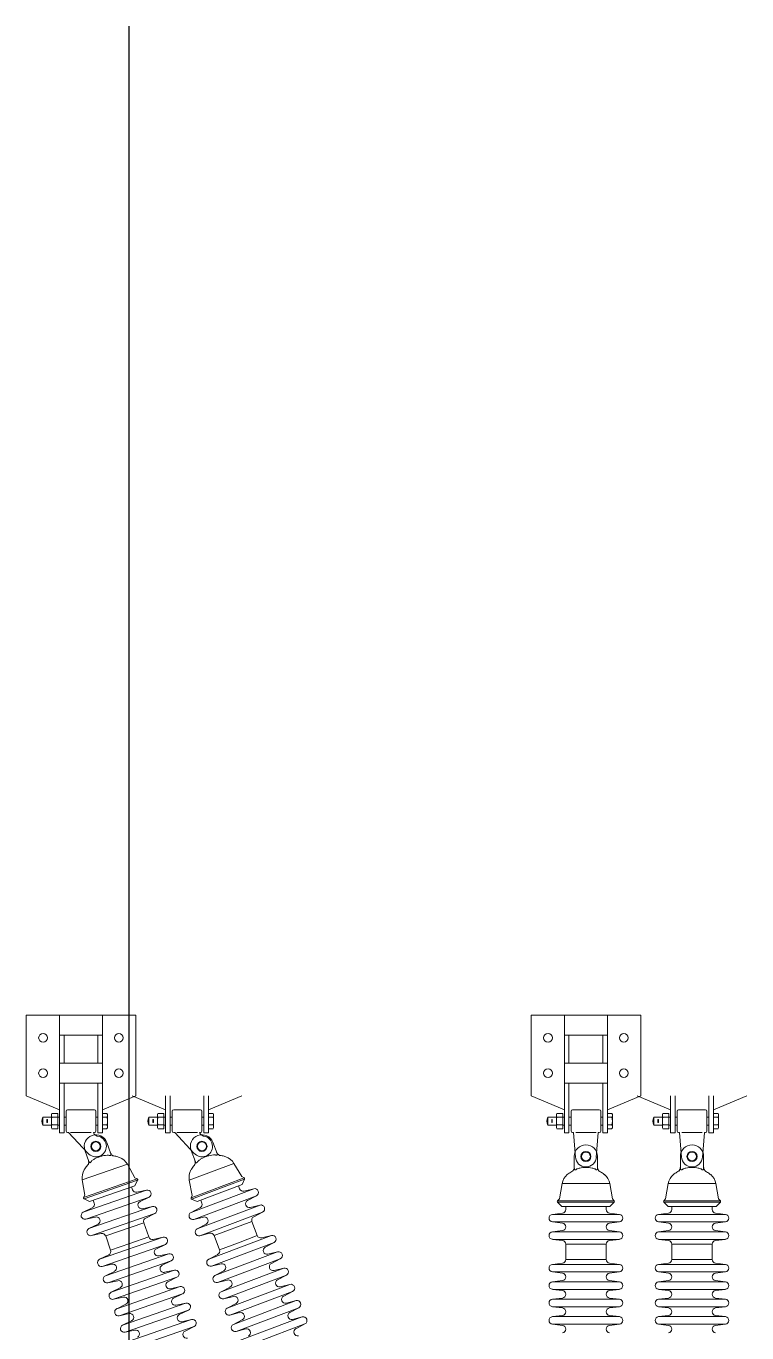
# Model space of a CAD drawing. Header units: millimetres. Extents: x -37020 to 35906, y -101 to 52234.
# Drawn here: x -282.575 to -281.149, y 328.617 to 331.205 of the extents above; entities that cross this region are included whole.
import ezdxf

# ---------------------------------------------------------------- set-up
doc = ezdxf.new("R2010")
doc.units = ezdxf.units.MM
doc.linetypes.add('ACAD_ISO04W100', pattern=[30, 24, -3, 0, -3])
doc.layers.add('Catenaria', color=2, linetype='Continuous')

msp = doc.modelspace()

# ---------------------------------------------------------------- linework, layer by layer
at = {"color": 251, "linetype": 'Continuous', "lineweight": 15}
for p, q in [((-282.3584, 329.2465), (-282.5754, 329.2465)), ((-282.5754, 329.2465), (-282.5754, 329.0865)), ((-282.5094, 329.2465), (-282.5094, 329.0135)), ((-282.4244, 329.2465), (-282.4244, 329.0135)), ((-282.3584, 329.2465), (-282.3584, 329.0865)), ((-281.3589, 329.2465), (-281.5759, 329.2465)), ((-281.5759, 329.2465), (-281.5759, 329.0865)), ((-281.5099, 329.2465), (-281.5099, 329.0135)), ((-281.4249, 329.2465), (-281.4249, 329.0135)), ((-281.3589, 329.2465), (-281.3589, 329.0865)), ((-282.4244, 329.2065), (-282.5094, 329.2065)), ((-282.5004, 329.2065), (-282.5004, 329.1515)), ((-282.4334, 329.2065), (-282.4334, 329.1515)), ((-281.4249, 329.2065), (-281.5099, 329.2065)), ((-281.5009, 329.2065), (-281.5009, 329.1515)), ((-281.4339, 329.2065), (-281.4339, 329.1515)), ((-282.4244, 329.1515), (-282.5094, 329.1515)), ((-281.4249, 329.1515), (-281.5099, 329.1515)), ((-282.4244, 329.1115), (-282.5094, 329.1115)), ((-282.5004, 329.1115), (-282.5004, 329.0135)), ((-282.4334, 329.1115), (-282.4334, 329.0135)), ((-281.4249, 329.1115), (-281.5099, 329.1115)), ((-281.5009, 329.1115), (-281.5009, 329.0135)), ((-281.4339, 329.1115), (-281.4339, 329.0135)), ((-282.5094, 329.059), (-282.5754, 329.0865)), ((-282.3584, 329.0865), (-282.4244, 329.059)), ((-282.2994, 329.059), (-282.3654, 329.0865)), ((-282.2994, 329.0865), (-282.2994, 329.0135)), ((-282.2904, 329.0865), (-282.2904, 329.0135)), ((-282.2234, 329.0865), (-282.2234, 329.0135)), ((-282.1484, 329.0865), (-282.2144, 329.059)), ((-282.2144, 329.0865), (-282.2144, 329.0135)), ((-281.5099, 329.059), (-281.5759, 329.0865)), ((-281.3589, 329.0865), (-281.4249, 329.059)), ((-281.2999, 329.059), (-281.3659, 329.0865)), ((-281.2999, 329.0865), (-281.2999, 329.0135)), ((-281.2909, 329.0865), (-281.2909, 329.0135)), ((-281.2239, 329.0865), (-281.2239, 329.0135)), ((-281.1489, 329.0865), (-281.2149, 329.059)), ((-281.2149, 329.0865), (-281.2149, 329.0135)), ((-282.5244, 329.0515), (-282.5129, 329.0515)), ((-282.5129, 329.0515), (-282.5129, 329.0215)), ((-282.4964, 329.056), (-282.4964, 329.017)), ((-282.4404, 329.059), (-282.4934, 329.059)), ((-282.4374, 329.056), (-282.4374, 329.017)), ((-282.4154, 329.0515), (-282.4244, 329.0515)), ((-282.3144, 329.0515), (-282.3029, 329.0515)), ((-282.3029, 329.0515), (-282.3029, 329.0215)), ((-282.2864, 329.056), (-282.2864, 329.017)), ((-282.2304, 329.059), (-282.2834, 329.059)), ((-282.2274, 329.056), (-282.2274, 329.017)), ((-282.2054, 329.0515), (-282.2144, 329.0515)), ((-281.5249, 329.0515), (-281.5134, 329.0515)), ((-281.5134, 329.0515), (-281.5134, 329.0215)), ((-281.4969, 329.056), (-281.4969, 329.017)), ((-281.4409, 329.059), (-281.4939, 329.059)), ((-281.4379, 329.056), (-281.4379, 329.017)), ((-281.4159, 329.0515), (-281.4249, 329.0515)), ((-281.3149, 329.0515), (-281.3034, 329.0515)), ((-281.3034, 329.0515), (-281.3034, 329.0215)), ((-281.2869, 329.056), (-281.2869, 329.017)), ((-281.2309, 329.059), (-281.2839, 329.059)), ((-281.2279, 329.056), (-281.2279, 329.017)), ((-281.2059, 329.0515), (-281.2149, 329.0515)), ((-282.5254, 329.0445), (-282.5424, 329.0445)), ((-282.5424, 329.0445), (-282.5424, 329.0285)), ((-282.5254, 329.0285), (-282.5424, 329.0285)), ((-282.5344, 329.0395), (-282.5344, 329.0336)), ((-282.5334, 329.0395), (-282.5334, 329.0336)), ((-282.5254, 329.0478), (-282.5254, 329.0253)), ((-282.5244, 329.044), (-282.5129, 329.044)), ((-282.5244, 329.029), (-282.5129, 329.029)), ((-282.5094, 329.0445), (-282.5129, 329.0445)), ((-282.5094, 329.0285), (-282.5129, 329.0285)), ((-282.4964, 329.0445), (-282.5004, 329.0445)), ((-282.4964, 329.0285), (-282.5004, 329.0285)), ((-282.4334, 329.0445), (-282.4374, 329.0445)), ((-282.4334, 329.0285), (-282.4374, 329.0285)), ((-282.4154, 329.044), (-282.4244, 329.044)), ((-282.4154, 329.029), (-282.4244, 329.029)), ((-282.4144, 329.0478), (-282.4144, 329.0253)), ((-282.3154, 329.0445), (-282.3324, 329.0445)), ((-282.3324, 329.0445), (-282.3324, 329.0285)), ((-282.3154, 329.0285), (-282.3324, 329.0285)), ((-282.3244, 329.0395), (-282.3244, 329.0336)), ((-282.3234, 329.0395), (-282.3234, 329.0336)), ((-282.3154, 329.0478), (-282.3154, 329.0253)), ((-282.3144, 329.044), (-282.3029, 329.044)), ((-282.3144, 329.029), (-282.3029, 329.029)), ((-282.2994, 329.0445), (-282.3029, 329.0445)), ((-282.2994, 329.0285), (-282.3029, 329.0285)), ((-282.2864, 329.0445), (-282.2904, 329.0445)), ((-282.2864, 329.0285), (-282.2904, 329.0285)), ((-282.2234, 329.0445), (-282.2274, 329.0445)), ((-282.2234, 329.0285), (-282.2274, 329.0285)), ((-282.2054, 329.044), (-282.2144, 329.044)), ((-282.2054, 329.029), (-282.2144, 329.029)), ((-282.2044, 329.0478), (-282.2044, 329.0253)), ((-281.5259, 329.0445), (-281.5429, 329.0445)), ((-281.5429, 329.0445), (-281.5429, 329.0285)), ((-281.5259, 329.0285), (-281.5429, 329.0285)), ((-281.5349, 329.0395), (-281.5349, 329.0336)), ((-281.5339, 329.0395), (-281.5339, 329.0336)), ((-281.5259, 329.0478), (-281.5259, 329.0253)), ((-281.5249, 329.044), (-281.5134, 329.044)), ((-281.5249, 329.029), (-281.5134, 329.029)), ((-281.5099, 329.0445), (-281.5134, 329.0445)), ((-281.5099, 329.0285), (-281.5134, 329.0285)), ((-281.4969, 329.0445), (-281.5009, 329.0445)), ((-281.4969, 329.0285), (-281.5009, 329.0285)), ((-281.4339, 329.0445), (-281.4379, 329.0445)), ((-281.4339, 329.0285), (-281.4379, 329.0285)), ((-281.4159, 329.044), (-281.4249, 329.044)), ((-281.4159, 329.029), (-281.4249, 329.029)), ((-281.4149, 329.0478), (-281.4149, 329.0253)), ((-281.3159, 329.0445), (-281.3329, 329.0445)), ((-281.3329, 329.0445), (-281.3329, 329.0285)), ((-281.3159, 329.0285), (-281.3329, 329.0285)), ((-281.3249, 329.0395), (-281.3249, 329.0336)), ((-281.3239, 329.0395), (-281.3239, 329.0336)), ((-281.3159, 329.0478), (-281.3159, 329.0253)), ((-281.3149, 329.044), (-281.3034, 329.044)), ((-281.3149, 329.029), (-281.3034, 329.029)), ((-281.2999, 329.0445), (-281.3034, 329.0445)), ((-281.2999, 329.0285), (-281.3034, 329.0285)), ((-281.2869, 329.0445), (-281.2909, 329.0445)), ((-281.2869, 329.0285), (-281.2909, 329.0285)), ((-281.2239, 329.0445), (-281.2279, 329.0445)), ((-281.2239, 329.0285), (-281.2279, 329.0285)), ((-281.2059, 329.044), (-281.2149, 329.044)), ((-281.2059, 329.029), (-281.2149, 329.029)), ((-281.2049, 329.0478), (-281.2049, 329.0253)), ((-282.5244, 329.0215), (-282.5129, 329.0215)), ((-282.5004, 329.0135), (-282.5094, 329.0135)), ((-282.4914, 329.014), (-282.4934, 329.014)), ((-282.4914, 329.014), (-282.4533, 328.9732)), ((-282.4465, 329.014), (-282.4873, 329.014)), ((-282.4404, 329.014), (-282.4424, 329.014)), ((-282.4244, 329.0135), (-282.4334, 329.0135)), ((-282.4154, 329.0215), (-282.4244, 329.0215)), ((-282.3144, 329.0215), (-282.3029, 329.0215)), ((-282.2904, 329.0135), (-282.2994, 329.0135)), ((-282.2814, 329.014), (-282.2834, 329.014)), ((-282.2814, 329.014), (-282.2433, 328.9732)), ((-282.2365, 329.014), (-282.2773, 329.014)), ((-282.2304, 329.014), (-282.2324, 329.014)), ((-282.2144, 329.0135), (-282.2234, 329.0135)), ((-282.2054, 329.0215), (-282.2144, 329.0215)), ((-281.5249, 329.0215), (-281.5134, 329.0215)), ((-281.5009, 329.0135), (-281.5099, 329.0135)), ((-281.4919, 329.014), (-281.4939, 329.014)), ((-281.4919, 329.014), (-281.488, 328.9642)), ((-281.447, 329.014), (-281.4877, 329.014)), ((-281.4429, 329.014), (-281.4468, 328.9642)), ((-281.4409, 329.014), (-281.4429, 329.014)), ((-281.4249, 329.0135), (-281.4339, 329.0135)), ((-281.4159, 329.0215), (-281.4249, 329.0215)), ((-281.3149, 329.0215), (-281.3034, 329.0215)), ((-281.2909, 329.0135), (-281.2999, 329.0135)), ((-281.2819, 329.014), (-281.2839, 329.014)), ((-281.2819, 329.014), (-281.278, 328.9642)), ((-281.237, 329.014), (-281.2777, 329.014)), ((-281.2329, 329.014), (-281.2368, 328.9642)), ((-281.2309, 329.014), (-281.2329, 329.014)), ((-281.2149, 329.0135), (-281.2239, 329.0135)), ((-281.2059, 329.0215), (-281.2149, 329.0215)), ((-282.4591, 328.979), (-282.4513, 328.9565)), ((-282.4078, 328.9716), (-282.4157, 328.9941)), ((-282.2489, 328.9784), (-282.2405, 328.9561)), ((-282.1975, 328.9724), (-282.2059, 328.9947)), ((-282.3751, 328.9512), (-282.4643, 328.9201)), ((-282.4113, 328.9687), (-282.4123, 328.9691)), ((-282.4078, 328.9716), (-282.4078, 328.9711)), ((-282.3602, 328.9244), (-282.3751, 328.9512)), ((-282.1642, 328.9528), (-282.2525, 328.9195)), ((-282.2009, 328.9694), (-282.2018, 328.9698)), ((-282.1975, 328.9724), (-282.1974, 328.9719)), ((-282.1486, 328.9265), (-282.1642, 328.9528)), ((-281.4904, 328.9665), (-281.4904, 328.9427)), ((-281.4444, 328.9427), (-281.4444, 328.9665)), ((-281.2804, 328.9665), (-281.2804, 328.9427)), ((-281.2344, 328.9427), (-281.2344, 328.9665)), ((-282.3557, 328.9222), (-282.4616, 328.8854)), ((-282.3557, 328.9222), (-282.3602, 328.9244)), ((-282.144, 328.9244), (-282.2489, 328.8848)), ((-282.143, 328.9218), (-282.2479, 328.8821)), ((-282.144, 328.9244), (-282.1486, 328.9265)), ((-282.148, 328.9107), (-282.143, 328.9218)), ((-281.4486, 328.9411), (-281.4494, 328.9419)), ((-281.4444, 328.9427), (-281.4444, 328.9422)), ((-281.2386, 328.9411), (-281.2394, 328.9419)), ((-281.2344, 328.9427), (-281.2344, 328.9422)), ((-282.4643, 328.9201), (-282.4594, 328.8899)), ((-282.4624, 328.8563), (-282.337, 328.8999)), ((-282.3547, 328.9196), (-282.4607, 328.8827)), ((-282.4497, 328.8774), (-282.36, 328.9086)), ((-282.3651, 328.9005), (-282.3671, 328.9062)), ((-282.36, 328.9086), (-282.3547, 328.9196)), ((-282.337, 328.8999), (-282.3565, 328.8956)), ((-282.2525, 328.9195), (-282.2468, 328.8894)), ((-282.249, 328.8557), (-282.1247, 328.9026)), ((-282.2369, 328.8771), (-282.148, 328.9107)), ((-282.1529, 328.9024), (-282.155, 328.908)), ((-282.1247, 328.9026), (-282.1441, 328.8978)), ((-281.5146, 328.9127), (-281.5199, 328.8825)), ((-281.4202, 328.9127), (-281.5146, 328.9127)), ((-281.4149, 328.8825), (-281.4202, 328.9127)), ((-281.3046, 328.9127), (-281.3099, 328.8825)), ((-281.2102, 328.9127), (-281.3046, 328.9127)), ((-281.2049, 328.8825), (-281.2102, 328.9127)), ((-282.4594, 328.8899), (-282.4616, 328.8854)), ((-282.4607, 328.8827), (-282.4497, 328.8774)), ((-282.4575, 328.8422), (-282.3321, 328.8858)), ((-282.4427, 328.8799), (-282.4407, 328.8742)), ((-282.35, 328.8771), (-282.3321, 328.8858)), ((-282.2468, 328.8894), (-282.2489, 328.8848)), ((-282.2479, 328.8821), (-282.2369, 328.8771)), ((-282.2437, 328.8417), (-282.1195, 328.8887)), ((-282.2368, 328.8234), (-282.1125, 328.8703)), ((-282.2299, 328.8798), (-282.2277, 328.8742)), ((-282.1372, 328.8794), (-282.1195, 328.8887)), ((-282.1125, 328.8703), (-282.1319, 328.8655)), ((-281.5199, 328.8825), (-281.5235, 328.8789)), ((-281.4113, 328.8789), (-281.5235, 328.8789)), ((-281.5235, 328.8761), (-281.5149, 328.8675)), ((-281.4113, 328.8761), (-281.5235, 328.8761)), ((-281.4199, 328.8675), (-281.4113, 328.8761)), ((-281.4113, 328.8789), (-281.4149, 328.8825)), ((-281.3099, 328.8825), (-281.3135, 328.8789)), ((-281.2013, 328.8789), (-281.3135, 328.8789)), ((-281.3135, 328.8761), (-281.3049, 328.8675)), ((-281.2013, 328.8761), (-281.3135, 328.8761)), ((-281.2099, 328.8675), (-281.2013, 328.8761)), ((-281.2013, 328.8789), (-281.2049, 328.8825)), ((-282.4445, 328.865), (-282.4624, 328.8563)), ((-282.4575, 328.8422), (-282.438, 328.8465)), ((-282.4511, 328.8237), (-282.3256, 328.8673)), ((-282.4462, 328.8096), (-282.3207, 328.8533)), ((-282.3256, 328.8673), (-282.3451, 328.863)), ((-282.3387, 328.8445), (-282.3207, 328.8533)), ((-282.2313, 328.8649), (-282.249, 328.8557)), ((-282.2437, 328.8417), (-282.2243, 328.8465)), ((-282.2315, 328.8095), (-282.1073, 328.8564)), ((-282.125, 328.8472), (-282.1073, 328.8564)), ((-281.514, 328.8541), (-281.5338, 328.8517)), ((-281.5338, 328.8517), (-281.401, 328.8517)), ((-281.5149, 328.8675), (-281.4199, 328.8675)), ((-281.5074, 328.8675), (-281.5074, 328.8615)), ((-281.4274, 328.8615), (-281.4274, 328.8675)), ((-281.401, 328.8517), (-281.4208, 328.8541)), ((-281.304, 328.8541), (-281.3238, 328.8517)), ((-281.3238, 328.8517), (-281.191, 328.8517)), ((-281.3049, 328.8675), (-281.2099, 328.8675)), ((-281.2974, 328.8675), (-281.2974, 328.8615)), ((-281.2174, 328.8615), (-281.2174, 328.8675)), ((-281.191, 328.8517), (-281.2108, 328.8541)), ((-282.4331, 328.8324), (-282.4511, 328.8237)), ((-282.3425, 328.8353), (-282.418, 328.809)), ((-282.3326, 328.807), (-282.3425, 328.8353)), ((-282.2191, 328.8326), (-282.2368, 328.8234)), ((-282.1285, 328.8379), (-282.2034, 328.8096)), ((-282.1179, 328.8098), (-282.1285, 328.8379)), ((-281.5338, 328.8368), (-281.514, 328.8345)), ((-281.5338, 328.8368), (-281.401, 328.8368)), ((-281.514, 328.8196), (-281.5338, 328.8172)), ((-281.4208, 328.8345), (-281.401, 328.8368)), ((-281.401, 328.8172), (-281.4208, 328.8196)), ((-281.3238, 328.8368), (-281.304, 328.8345)), ((-281.3238, 328.8368), (-281.191, 328.8368)), ((-281.304, 328.8196), (-281.3238, 328.8172)), ((-281.2108, 328.8345), (-281.191, 328.8368)), ((-281.191, 328.8172), (-281.2108, 328.8196)), ((-282.4462, 328.8096), (-282.4267, 328.8139)), ((-282.4299, 328.7628), (-282.3044, 328.8064)), ((-282.425, 328.7487), (-282.2996, 328.7923)), ((-282.418, 328.809), (-282.4082, 328.7807)), ((-282.4082, 328.7807), (-282.3704, 328.7939)), ((-282.3704, 328.7939), (-282.3326, 328.807)), ((-282.3044, 328.8064), (-282.3239, 328.8021)), ((-282.3175, 328.7836), (-282.2996, 328.7923)), ((-282.2315, 328.8095), (-282.2122, 328.8143)), ((-282.214, 328.763), (-282.0897, 328.81)), ((-282.2087, 328.7491), (-282.0845, 328.796)), ((-282.2034, 328.8096), (-282.1928, 328.7816)), ((-282.1928, 328.7816), (-282.1553, 328.7957)), ((-282.1553, 328.7957), (-282.1179, 328.8098)), ((-282.0897, 328.81), (-282.1091, 328.8052)), ((-282.1022, 328.7868), (-282.0845, 328.796)), ((-281.5338, 328.8172), (-281.401, 328.8172)), ((-281.5338, 328.8023), (-281.514, 328.8)), ((-281.5338, 328.8023), (-281.401, 328.8023)), ((-281.5074, 328.7925), (-281.5074, 328.7625)), ((-281.4274, 328.7925), (-281.5074, 328.7925)), ((-281.4274, 328.7625), (-281.4274, 328.7925)), ((-281.4208, 328.8), (-281.401, 328.8023)), ((-281.3238, 328.8172), (-281.191, 328.8172)), ((-281.3238, 328.8023), (-281.304, 328.8)), ((-281.3238, 328.8023), (-281.191, 328.8023)), ((-281.2974, 328.7925), (-281.2974, 328.7625)), ((-281.2174, 328.7925), (-281.2974, 328.7925)), ((-281.2174, 328.7625), (-281.2174, 328.7925)), ((-281.2108, 328.8), (-281.191, 328.8023)), ((-282.4119, 328.7715), (-282.4299, 328.7628)), ((-282.4186, 328.7302), (-282.2931, 328.7738)), ((-282.2931, 328.7738), (-282.3126, 328.7695)), ((-282.1963, 328.7723), (-282.214, 328.763)), ((-282.2018, 328.7308), (-282.0776, 328.7777)), ((-282.0776, 328.7777), (-282.0969, 328.7729)), ((-282.425, 328.7487), (-282.4055, 328.753)), ((-282.4137, 328.7161), (-282.2882, 328.7598)), ((-282.4072, 328.6976), (-282.2818, 328.7412)), ((-282.3062, 328.751), (-282.2882, 328.7598)), ((-282.2818, 328.7412), (-282.3013, 328.737)), ((-282.2087, 328.7491), (-282.1894, 328.7539)), ((-282.1966, 328.7168), (-282.0723, 328.7638)), ((-282.1896, 328.6985), (-282.0654, 328.7454)), ((-282.09, 328.7545), (-282.0723, 328.7638)), ((-282.0654, 328.7454), (-282.0848, 328.7406)), ((-281.514, 328.7551), (-281.5338, 328.7527)), ((-281.5338, 328.7527), (-281.401, 328.7527)), ((-281.5074, 328.7625), (-281.4674, 328.7625)), ((-281.4674, 328.7625), (-281.4274, 328.7625)), ((-281.401, 328.7527), (-281.4208, 328.7551)), ((-281.304, 328.7551), (-281.3238, 328.7527)), ((-281.3238, 328.7527), (-281.191, 328.7527)), ((-281.2974, 328.7625), (-281.2574, 328.7625)), ((-281.2574, 328.7625), (-281.2174, 328.7625)), ((-281.191, 328.7527), (-281.2108, 328.7551)), ((-282.4006, 328.7389), (-282.4186, 328.7302)), ((-282.4137, 328.7161), (-282.3942, 328.7204)), ((-282.4023, 328.6835), (-282.2769, 328.7272)), ((-282.2948, 328.7184), (-282.2769, 328.7272)), ((-282.1841, 328.74), (-282.2018, 328.7308)), ((-282.1966, 328.7168), (-282.1772, 328.7216)), ((-282.1844, 328.6846), (-282.0601, 328.7315)), ((-282.0778, 328.7223), (-282.0601, 328.7315)), ((-281.5338, 328.7378), (-281.514, 328.7355)), ((-281.5338, 328.7378), (-281.401, 328.7378)), ((-281.514, 328.7206), (-281.5338, 328.7182)), ((-281.5338, 328.7182), (-281.401, 328.7182)), ((-281.4208, 328.7355), (-281.401, 328.7378)), ((-281.401, 328.7182), (-281.4208, 328.7206)), ((-281.3238, 328.7378), (-281.304, 328.7355)), ((-281.3238, 328.7378), (-281.191, 328.7378)), ((-281.304, 328.7206), (-281.3238, 328.7182)), ((-281.3238, 328.7182), (-281.191, 328.7182)), ((-281.2108, 328.7355), (-281.191, 328.7378)), ((-281.191, 328.7182), (-281.2108, 328.7206)), ((-282.3893, 328.7063), (-282.4072, 328.6976)), ((-282.3959, 328.665), (-282.2704, 328.7086)), ((-282.391, 328.651), (-282.2656, 328.6946)), ((-282.2704, 328.7086), (-282.2899, 328.7044)), ((-282.2835, 328.6858), (-282.2656, 328.6946)), ((-282.1719, 328.7077), (-282.1896, 328.6985)), ((-282.1844, 328.6846), (-282.165, 328.6894)), ((-282.1774, 328.6662), (-282.0532, 328.7131)), ((-282.1722, 328.6523), (-282.0479, 328.6992)), ((-282.0532, 328.7131), (-282.0726, 328.7083)), ((-282.0656, 328.69), (-282.0479, 328.6992)), ((-281.5338, 328.7033), (-281.514, 328.701)), ((-281.5338, 328.7033), (-281.401, 328.7033)), ((-281.4208, 328.701), (-281.401, 328.7033)), ((-281.3238, 328.7033), (-281.304, 328.701)), ((-281.3238, 328.7033), (-281.191, 328.7033)), ((-281.2108, 328.701), (-281.191, 328.7033)), ((-282.4023, 328.6835), (-282.3828, 328.6878)), ((-282.3779, 328.6738), (-282.3959, 328.665)), ((-282.3846, 328.6324), (-282.2591, 328.6761)), ((-282.2591, 328.6761), (-282.2786, 328.6718)), ((-282.1597, 328.6754), (-282.1774, 328.6662)), ((-282.1653, 328.6339), (-282.041, 328.6809)), ((-282.16, 328.62), (-282.0357, 328.6669)), ((-282.041, 328.6809), (-282.0604, 328.6761)), ((-282.0535, 328.6577), (-282.0357, 328.6669)), ((-281.514, 328.6861), (-281.5338, 328.6837)), ((-281.5338, 328.6837), (-281.401, 328.6837)), ((-281.5338, 328.6688), (-281.514, 328.6665)), ((-281.5338, 328.6688), (-281.401, 328.6688)), ((-281.401, 328.6837), (-281.4208, 328.6861)), ((-281.4208, 328.6665), (-281.401, 328.6688)), ((-281.304, 328.6861), (-281.3238, 328.6837)), ((-281.3238, 328.6837), (-281.191, 328.6837)), ((-281.3238, 328.6688), (-281.304, 328.6665)), ((-281.3238, 328.6688), (-281.191, 328.6688)), ((-281.191, 328.6837), (-281.2108, 328.6861)), ((-281.2108, 328.6665), (-281.191, 328.6688)), ((-282.391, 328.651), (-282.3715, 328.6552)), ((-282.3666, 328.6412), (-282.3846, 328.6324)), ((-282.3797, 328.6184), (-282.2542, 328.662)), ((-282.3732, 328.5998), (-282.2478, 328.6435)), ((-282.2722, 328.6533), (-282.2542, 328.662)), ((-282.2478, 328.6435), (-282.2673, 328.6392)), ((-282.1722, 328.6523), (-282.1528, 328.6571)), ((-282.1476, 328.6432), (-282.1653, 328.6339)), ((-282.1531, 328.6017), (-282.0288, 328.6486)), ((-282.0288, 328.6486), (-282.0482, 328.6438)), ((-281.514, 328.6516), (-281.5338, 328.6492)), ((-281.5338, 328.6492), (-281.401, 328.6492)), ((-281.401, 328.6492), (-281.4208, 328.6516)), ((-281.304, 328.6516), (-281.3238, 328.6492)), ((-281.3238, 328.6492), (-281.191, 328.6492)), ((-281.191, 328.6492), (-281.2108, 328.6516)), ((-282.3797, 328.6184), (-282.3602, 328.6227)), ((-282.3683, 328.5858), (-282.2429, 328.6294)), ((-282.2608, 328.6207), (-282.2429, 328.6294)), ((-282.16, 328.62), (-282.1406, 328.6248)), ((-282.1478, 328.5877), (-282.0236, 328.6347)), ((-282.0413, 328.6254), (-282.0236, 328.6347)), ((-281.5338, 328.6343), (-281.514, 328.632)), ((-281.5338, 328.6343), (-281.401, 328.6343)), ((-281.4208, 328.632), (-281.401, 328.6343)), ((-281.3238, 328.6343), (-281.304, 328.632)), ((-281.3238, 328.6343), (-281.191, 328.6343)), ((-281.2108, 328.632), (-281.191, 328.6343))]:
    msp.add_line(p, q, dxfattribs=at)
for centre, radius in [((-282.5419, 329.2015), 0.00875), ((-282.3919, 329.2015), 0.00875), ((-281.5424, 329.2015), 0.00875), ((-281.3924, 329.2015), 0.00875), ((-282.5419, 329.1315), 0.00875), ((-282.3919, 329.1315), 0.00875), ((-281.5424, 329.1315), 0.00875), ((-281.3924, 329.1315), 0.00875), ((-282.4374, 328.9865), 0.01), ((-282.4374, 328.9865), 0.00875), ((-282.2274, 328.9865), 0.01), ((-282.2274, 328.9865), 0.00875), ((-281.4674, 328.9665), 0.01), ((-281.4674, 328.9665), 0.00875), ((-281.2574, 328.9665), 0.01), ((-281.2574, 328.9665), 0.00875)]:
    msp.add_circle(centre, radius, dxfattribs=at)
for centre, radius, start, end in [((-282.5179, 329.0478), 0.00753, 150.1372, 209.8628), ((-282.4934, 329.056), 0.003, 90, 180), ((-282.4404, 329.056), 0.003, 0, 90), ((-282.4219, 329.0478), 0.00753, 330.1372, 29.8628), ((-282.3079, 329.0478), 0.00753, 150.1372, 209.8628), ((-282.2834, 329.056), 0.003, 90, 180), ((-282.2304, 329.056), 0.003, 0, 90), ((-282.2119, 329.0478), 0.00753, 330.1372, 29.8628), ((-281.5184, 329.0478), 0.00753, 150.1372, 209.8628), ((-281.4939, 329.056), 0.003, 90, 180), ((-281.4409, 329.056), 0.003, 0, 90), ((-281.4224, 329.0478), 0.00753, 330.1372, 29.8628), ((-281.3084, 329.0478), 0.00753, 150.1372, 209.8628), ((-281.2839, 329.056), 0.003, 90, 180), ((-281.2309, 329.056), 0.003, 0, 90), ((-281.2124, 329.0478), 0.00753, 330.1372, 29.8628), ((-282.5274, 329.0365), 0.017, 151.9275, 208.0725), ((-282.5339, 329.0365), 0.003, 80.4059, 99.5941), ((-282.5339, 329.0365), 0.003, 260.4059, 279.5941), ((-282.4968, 329.0365), 0.0286, 164.8107, 195.1893), ((-282.5179, 329.0253), 0.00753, 150.1372, 209.8628), ((-282.443, 329.0365), 0.0286, 344.8107, 15.1893), ((-282.4219, 329.0253), 0.00753, 330.1372, 29.8628), ((-282.3174, 329.0365), 0.017, 151.9275, 208.0725), ((-282.3239, 329.0365), 0.003, 80.4059, 99.5941), ((-282.3239, 329.0365), 0.003, 260.4059, 279.5941), ((-282.2868, 329.0365), 0.0286, 164.8107, 195.1893), ((-282.3079, 329.0253), 0.00753, 150.1372, 209.8628), ((-282.233, 329.0365), 0.0286, 344.8107, 15.1893), ((-282.2119, 329.0253), 0.00753, 330.1372, 29.8628), ((-281.5279, 329.0365), 0.017, 151.9275, 208.0725), ((-281.5344, 329.0365), 0.003, 80.4059, 99.5941), ((-281.5344, 329.0365), 0.003, 260.4059, 279.5941), ((-281.4973, 329.0365), 0.0286, 164.8107, 195.1893), ((-281.5184, 329.0253), 0.00753, 150.1372, 209.8628), ((-281.4435, 329.0365), 0.0286, 344.8107, 15.1893), ((-281.4224, 329.0253), 0.00753, 330.1372, 29.8628), ((-281.3179, 329.0365), 0.017, 151.9275, 208.0725), ((-281.3244, 329.0365), 0.003, 80.4059, 99.5941), ((-281.3244, 329.0365), 0.003, 260.4059, 279.5941), ((-281.2873, 329.0365), 0.0286, 164.8107, 195.1893), ((-281.3084, 329.0253), 0.00753, 150.1372, 209.8628), ((-281.2335, 329.0365), 0.0286, 344.8107, 15.1893), ((-281.2124, 329.0253), 0.00753, 330.1372, 29.8628), ((-282.4934, 329.017), 0.003, 180, 270), ((-282.4374, 328.9865), 0.023, 19.1769, 199.1769), ((-282.4374, 328.9865), 0.0208, 219.8309, 72.292), ((-282.4308, 329.0188), 0.0125, 202.5288, 268.7536), ((-282.4404, 329.017), 0.003, 270, 0), ((-282.2834, 329.017), 0.003, 180, 270), ((-282.2274, 328.9865), 0.023, 20.6846, 200.6846), ((-282.2274, 328.9865), 0.0208, 219.8309, 72.292), ((-282.2208, 329.0188), 0.0125, 202.5288, 268.7536), ((-282.2304, 329.017), 0.003, 270, 0), ((-281.4939, 329.017), 0.003, 180, 270), ((-281.4409, 329.017), 0.003, 270, 0), ((-281.2839, 329.017), 0.003, 180, 270), ((-281.2309, 329.017), 0.003, 270, 0), ((-281.4674, 328.9665), 0.023, 0, 180), ((-281.2574, 328.9665), 0.023, 0, 180), ((-282.4013, 328.9365), 0.03, 29.1769, 69.2485), ((-282.19, 328.9375), 0.03, 30.6846, 70.7562), ((-281.4674, 328.9665), 0.0208, 182.4053, 357.5947), ((-281.2574, 328.9665), 0.0208, 182.4053, 357.5947), ((-282.4347, 328.9249), 0.03, 149.1053, 189.1769), ((-282.3565, 328.9204), 0.002, 334.1769, 64.1769), ((-282.223, 328.925), 0.03, 150.613, 190.6846), ((-282.1448, 328.9226), 0.002, 335.6846, 65.6846), ((-281.485, 328.9075), 0.03, 129.9284, 170), ((-281.4497, 328.9075), 0.03, 10, 50.0716), ((-281.275, 328.9075), 0.03, 129.9284, 170), ((-281.2397, 328.9075), 0.03, 10, 50.0716), ((-282.358, 328.903), 0.0075, 199.1769, 282.2101), ((-282.3354, 328.8926), 0.0075, 296.1437, 102.2101), ((-282.1459, 328.9051), 0.0075, 200.6846, 283.7178), ((-282.1229, 328.8953), 0.0075, 297.6514, 103.7178), ((-282.4598, 328.8845), 0.002, 154.1769, 244.1769), ((-282.4478, 328.8718), 0.0075, 296.1437, 19.1769), ((-282.3467, 328.8704), 0.0075, 116.1437, 282.2101), ((-282.2471, 328.884), 0.002, 155.6846, 245.6846), ((-282.2347, 328.8715), 0.0075, 297.6513, 20.6846), ((-282.1337, 328.8728), 0.0075, 117.6513, 283.7178), ((-282.1108, 328.863), 0.0075, 297.6513, 103.7178), ((-281.522, 328.8775), 0.002, 135, 225), ((-281.4127, 328.8775), 0.002, 315, 45), ((-281.312, 328.8775), 0.002, 135, 225), ((-281.2027, 328.8775), 0.002, 315, 45), ((-282.4591, 328.8495), 0.0075, 116.1437, 282.2101), ((-282.4364, 328.8392), 0.0075, 296.1437, 102.2101), ((-282.3354, 328.8378), 0.0075, 116.1437, 199.1769), ((-282.324, 328.86), 0.0075, 296.1437, 102.2101), ((-282.2455, 328.849), 0.0075, 117.6513, 283.7178), ((-282.2226, 328.8392), 0.0075, 297.6513, 103.7178), ((-282.1215, 328.8405), 0.0075, 117.6513, 200.6846), ((-281.5329, 328.8443), 0.0075, 96.9668, 263.0332), ((-281.5149, 328.8615), 0.0075, 276.9668, 0), ((-281.4199, 328.8615), 0.0075, 180, 263.0332), ((-281.4019, 328.8443), 0.0075, 276.9668, 83.0332), ((-281.3229, 328.8443), 0.0075, 96.9668, 263.0332), ((-281.3049, 328.8615), 0.0075, 276.9668, 0), ((-281.2099, 328.8615), 0.0075, 180, 263.0332), ((-281.1919, 328.8443), 0.0075, 276.9668, 83.0332), ((-282.4478, 328.817), 0.0075, 116.1437, 282.2101), ((-282.2333, 328.8167), 0.0075, 117.6513, 283.7178), ((-281.5149, 328.827), 0.0075, 276.9668, 83.0332), ((-281.4199, 328.827), 0.0075, 96.9668, 263.0332), ((-281.3049, 328.827), 0.0075, 276.9668, 83.0332), ((-281.2099, 328.827), 0.0075, 96.9668, 263.0332), ((-282.4251, 328.8066), 0.0075, 19.1769, 102.2101), ((-282.3255, 328.8095), 0.0075, 199.1769, 282.2101), ((-282.3029, 328.7991), 0.0075, 296.1437, 102.2101), ((-282.2104, 328.807), 0.0075, 20.6846, 103.7178), ((-282.1109, 328.8125), 0.0075, 200.6846, 283.7178), ((-282.088, 328.8027), 0.0075, 297.6513, 103.7178), ((-281.5329, 328.8098), 0.0075, 96.9668, 263.0332), ((-281.5149, 328.7925), 0.0075, 0, 83.0332), ((-281.4199, 328.7925), 0.0075, 96.9668, 180), ((-281.4019, 328.8098), 0.0075, 276.9668, 83.0332), ((-281.3229, 328.8098), 0.0075, 96.9668, 263.0332), ((-281.3049, 328.7925), 0.0075, 0, 83.0332), ((-281.2099, 328.7925), 0.0075, 96.9668, 180), ((-281.1919, 328.8098), 0.0075, 276.9668, 83.0332), ((-282.4153, 328.7782), 0.0075, 296.1437, 19.1769), ((-282.3142, 328.7769), 0.0075, 116.1437, 282.2101), ((-282.2915, 328.7665), 0.0075, 296.1437, 102.2101), ((-282.1998, 328.7789), 0.0075, 297.6513, 20.6846), ((-282.0987, 328.7802), 0.0075, 117.6513, 283.7178), ((-282.0758, 328.7704), 0.0075, 297.6513, 103.7178), ((-282.4266, 328.756), 0.0075, 116.1437, 282.2101), ((-282.4039, 328.7457), 0.0075, 296.1437, 102.2101), ((-282.3029, 328.7443), 0.0075, 116.1437, 282.2101), ((-282.2802, 328.7339), 0.0075, 296.1437, 102.2101), ((-282.2105, 328.7564), 0.0075, 117.6513, 283.7178), ((-282.1876, 328.7466), 0.0075, 297.6513, 103.7178), ((-282.0865, 328.7479), 0.0075, 117.6513, 283.7178), ((-282.0636, 328.7381), 0.0075, 297.6513, 103.7178), ((-281.5329, 328.7453), 0.0075, 96.9668, 263.0332), ((-281.5149, 328.7625), 0.0075, 276.9668, 0), ((-281.4199, 328.7625), 0.0075, 180, 263.0332), ((-281.4019, 328.7453), 0.0075, 276.9668, 83.0332), ((-281.3229, 328.7453), 0.0075, 96.9668, 263.0332), ((-281.3049, 328.7625), 0.0075, 276.9668, 0), ((-281.2099, 328.7625), 0.0075, 180, 263.0332), ((-281.1919, 328.7453), 0.0075, 276.9668, 83.0332), ((-282.4153, 328.7235), 0.0075, 116.1437, 282.2101), ((-282.3926, 328.7131), 0.0075, 296.1437, 102.2101), ((-282.2915, 328.7117), 0.0075, 116.1437, 282.2101), ((-282.1983, 328.7241), 0.0075, 117.6513, 283.7178), ((-282.1754, 328.7144), 0.0075, 297.6513, 103.7178), ((-282.0743, 328.7156), 0.0075, 117.6513, 283.7178), ((-281.5329, 328.7108), 0.0075, 96.9668, 263.0332), ((-281.5149, 328.728), 0.0075, 276.9668, 83.0332), ((-281.4199, 328.728), 0.0075, 96.9668, 263.0332), ((-281.4019, 328.7108), 0.0075, 276.9668, 83.0332), ((-281.3229, 328.7108), 0.0075, 96.9668, 263.0332), ((-281.3049, 328.728), 0.0075, 276.9668, 83.0332), ((-281.2099, 328.728), 0.0075, 96.9668, 263.0332), ((-281.1919, 328.7108), 0.0075, 276.9668, 83.0332), ((-282.4039, 328.6909), 0.0075, 116.1437, 282.2101), ((-282.2689, 328.7013), 0.0075, 296.1437, 102.2101), ((-282.1862, 328.6919), 0.0075, 117.6513, 283.7178), ((-282.1632, 328.6821), 0.0075, 297.6513, 103.7178), ((-282.0622, 328.6834), 0.0075, 117.6514, 283.7178), ((-282.0514, 328.7059), 0.0075, 297.6513, 103.7178), ((-281.5149, 328.6935), 0.0075, 276.9668, 83.0332), ((-281.4199, 328.6935), 0.0075, 96.9668, 263.0332), ((-281.3049, 328.6935), 0.0075, 276.9668, 83.0332), ((-281.2099, 328.6935), 0.0075, 96.9668, 263.0332), ((-282.3926, 328.6583), 0.0075, 116.1437, 282.2101), ((-282.3813, 328.6805), 0.0075, 296.1437, 102.2101), ((-282.2802, 328.6791), 0.0075, 116.1437, 282.2101), ((-282.2575, 328.6687), 0.0075, 296.1437, 102.2101), ((-282.174, 328.6596), 0.0075, 117.6513, 283.7178), ((-282.0392, 328.6736), 0.0075, 297.6513, 103.7178), ((-281.5329, 328.6763), 0.0075, 96.9668, 263.0332), ((-281.5149, 328.659), 0.0075, 276.9668, 83.0332), ((-281.4199, 328.659), 0.0075, 96.9668, 263.0332), ((-281.4019, 328.6763), 0.0075, 276.9668, 83.0332), ((-281.3229, 328.6763), 0.0075, 96.9668, 263.0332), ((-281.3049, 328.659), 0.0075, 276.9668, 83.0332), ((-281.2099, 328.659), 0.0075, 96.9668, 263.0332), ((-281.1919, 328.6763), 0.0075, 276.9668, 83.0332), ((-282.3699, 328.6479), 0.0075, 296.1437, 102.2101), ((-282.2689, 328.6465), 0.0075, 116.1437, 282.2101), ((-282.2462, 328.6361), 0.0075, 296.1437, 102.2101), ((-282.151, 328.6498), 0.0075, 297.6513, 103.7178), ((-282.05, 328.6511), 0.0075, 117.6513, 283.7178), ((-282.027, 328.6413), 0.0075, 297.6513, 103.7178), ((-281.5329, 328.6418), 0.0075, 96.9668, 263.0332), ((-281.4019, 328.6418), 0.0075, 276.9668, 83.0332), ((-281.3229, 328.6418), 0.0075, 96.9668, 263.0332), ((-281.1919, 328.6418), 0.0075, 276.9668, 83.0332), ((-282.3813, 328.6257), 0.0075, 116.1437, 282.2101), ((-282.3586, 328.6153), 0.0075, 296.1437, 102.2101), ((-282.2575, 328.6139), 0.0075, 116.1437, 282.2101), ((-282.1618, 328.6273), 0.0075, 117.6513, 283.7178), ((-282.1388, 328.6175), 0.0075, 297.6513, 103.7178), ((-282.0378, 328.6188), 0.0075, 117.6513, 283.7178), ((-281.5149, 328.6245), 0.0075, 276.9668, 83.0332), ((-281.4199, 328.6245), 0.0075, 96.9668, 263.0332), ((-281.3049, 328.6245), 0.0075, 276.9668, 83.0332), ((-281.2099, 328.6245), 0.0075, 96.9668, 263.0332)]:
    msp.add_arc(centre, radius, start, end, dxfattribs=at)
for points, knots in [([(-282.4088, 328.9744), (-282.4086, 328.9737), (-282.408, 328.9724), (-282.4069, 328.9707), (-282.4054, 328.9692), (-282.4042, 328.9683), (-282.4035, 328.9678), (-282.4033, 328.9678)], [0, 0, 0, 0, 0.1618786, 0.3284551, 0.4903377, 0.6569471, 0.693981, 0.693981, 0.693981, 0.693981]), ([(-282.1985, 328.9751), (-282.1982, 328.9745), (-282.1977, 328.9732), (-282.1965, 328.9715), (-282.195, 328.97), (-282.1937, 328.9691), (-282.193, 328.9687), (-282.1928, 328.9687)], [0, 0, 0, 0, 0.1618786, 0.3284551, 0.4903377, 0.6569471, 0.693981, 0.693981, 0.693981, 0.693981]), ([(-282.4525, 328.9507), (-282.4534, 328.9496), (-282.4554, 328.9475), (-282.4581, 328.944), (-282.4596, 328.9416), (-282.4604, 328.9404)], [0, 0, 0, 0, 0.336643, 0.676338, 1, 1, 1, 1]), ([(-282.4523, 328.9592), (-282.4521, 328.9586), (-282.4517, 328.9573), (-282.4515, 328.9552), (-282.4517, 328.9531), (-282.4521, 328.9516), (-282.4524, 328.9508), (-282.4524, 328.9507)], [0, 0, 0, 0, 0.1618786, 0.3284551, 0.4903377, 0.6569471, 0.6898322, 0.6898322, 0.6898322, 0.6898322]), ([(-282.4463, 328.9573), (-282.4465, 328.9569), (-282.4468, 328.9561), (-282.4475, 328.9551), (-282.4482, 328.9544), (-282.449, 328.9541), (-282.4497, 328.9542), (-282.4506, 328.9549), (-282.451, 328.9558), (-282.4513, 328.9565)], [0, 0, 0, 0, 0.1456999, 0.2663806, 0.3776883, 0.4821934, 0.5908504, 0.712234, 1, 1, 1, 1]), ([(-282.4463, 328.9573), (-282.4447, 328.9585), (-282.4413, 328.9608), (-282.4359, 328.9637), (-282.4303, 328.966), (-282.4244, 328.9677), (-282.4184, 328.9688), (-282.4143, 328.969), (-282.4123, 328.9691)], [0, 0, 0, 0, 0.165608, 0.332349, 0.5, 0.667664, 0.834397, 1, 1, 1, 1]), ([(-282.4078, 328.9711), (-282.4076, 328.9707), (-282.4074, 328.9699), (-282.4076, 328.969), (-282.408, 328.9685), (-282.4086, 328.9682), (-282.4094, 328.9681), (-282.4103, 328.9683), (-282.411, 328.9685), (-282.4113, 328.9687)], [0, 0, 0, 0, 0.239972, 0.37963, 0.4998, 0.614387, 0.731041, 0.854771, 1, 1, 1, 1]), ([(-282.3907, 328.9646), (-282.3918, 328.965), (-282.3942, 328.9659), (-282.398, 328.9668), (-282.4011, 328.9675), (-282.4029, 328.9677), (-282.4033, 328.9678)], [0, 0, 0, 0, 0.274899, 0.587477, 0.902101, 1, 1, 1, 1]), ([(-282.2415, 328.9503), (-282.2425, 328.9492), (-282.2444, 328.947), (-282.247, 328.9435), (-282.2484, 328.941), (-282.2491, 328.9398)], [0, 0, 0, 0, 0.336643, 0.676338, 1, 1, 1, 1]), ([(-282.2415, 328.9589), (-282.2413, 328.9582), (-282.2409, 328.9569), (-282.2407, 328.9548), (-282.2408, 328.9527), (-282.2412, 328.9513), (-282.2414, 328.9505), (-282.2415, 328.9503)], [0, 0, 0, 0, 0.1618786, 0.3284551, 0.4903377, 0.6569471, 0.6898322, 0.6898322, 0.6898322, 0.6898322]), ([(-282.2355, 328.9571), (-282.2357, 328.9567), (-282.236, 328.9559), (-282.2367, 328.9549), (-282.2374, 328.9542), (-282.2381, 328.9538), (-282.2389, 328.9539), (-282.2398, 328.9545), (-282.2402, 328.9555), (-282.2405, 328.9561)], [0, 0, 0, 0, 0.1456999, 0.2663806, 0.3776883, 0.4821934, 0.5908504, 0.712234, 1, 1, 1, 1]), ([(-282.2355, 328.9571), (-282.2339, 328.9583), (-282.2307, 328.9608), (-282.2253, 328.9637), (-282.2197, 328.9662), (-282.2139, 328.9681), (-282.2079, 328.9693), (-282.2039, 328.9697), (-282.2018, 328.9698)], [0, 0, 0, 0, 0.165608, 0.332349, 0.5, 0.667664, 0.834397, 1, 1, 1, 1]), ([(-282.1974, 328.9719), (-282.1972, 328.9714), (-282.197, 328.9707), (-282.1972, 328.9698), (-282.1975, 328.9693), (-282.1981, 328.9689), (-282.1989, 328.9688), (-282.1999, 328.969), (-282.2005, 328.9692), (-282.2009, 328.9694)], [0, 0, 0, 0, 0.239972, 0.37963, 0.4998, 0.614387, 0.731041, 0.854771, 1, 1, 1, 1]), ([(-282.1801, 328.9658), (-282.1813, 328.9662), (-282.1837, 328.967), (-282.1875, 328.9679), (-282.1906, 328.9685), (-282.1924, 328.9686), (-282.1928, 328.9687)], [0, 0, 0, 0, 0.274899, 0.587477, 0.902101, 1, 1, 1, 1]), ([(-281.4934, 328.9377), (-281.4946, 328.937), (-281.4972, 328.9356), (-281.5009, 328.9332), (-281.5031, 328.9314), (-281.5042, 328.9305)], [0, 0, 0, 0, 0.336643, 0.676338, 1, 1, 1, 1]), ([(-281.4904, 328.9456), (-281.4904, 328.945), (-281.4905, 328.9436), (-281.491, 328.9416), (-281.4919, 328.9397), (-281.4927, 328.9384), (-281.4932, 328.9377), (-281.4933, 328.9376)], [0, 0, 0, 0, 0.1618786, 0.3284551, 0.4903377, 0.6569471, 0.6898322, 0.6898322, 0.6898322, 0.6898322]), ([(-281.4854, 328.9419), (-281.4857, 328.9415), (-281.4863, 328.9409), (-281.4872, 328.9402), (-281.4881, 328.9398), (-281.489, 328.9397), (-281.4896, 328.9401), (-281.4902, 328.941), (-281.4903, 328.942), (-281.4904, 328.9427)], [0, 0, 0, 0, 0.1456999, 0.2663806, 0.3776883, 0.4821934, 0.5908504, 0.712234, 1, 1, 1, 1]), ([(-281.4854, 328.9419), (-281.4834, 328.9424), (-281.4795, 328.9436), (-281.4735, 328.9445), (-281.4674, 328.9448), (-281.4612, 328.9445), (-281.4552, 328.9436), (-281.4513, 328.9424), (-281.4494, 328.9419)], [0, 0, 0, 0, 0.165608, 0.332349, 0.5, 0.667664, 0.834397, 1, 1, 1, 1]), ([(-281.4444, 328.9422), (-281.4445, 328.9418), (-281.4445, 328.941), (-281.445, 328.9402), (-281.4455, 328.9398), (-281.4462, 328.9397), (-281.447, 328.9399), (-281.4478, 328.9404), (-281.4483, 328.9409), (-281.4486, 328.9411)], [0, 0, 0, 0, 0.239972, 0.37963, 0.4998, 0.614387, 0.731041, 0.854771, 1, 1, 1, 1]), ([(-281.4444, 328.9456), (-281.4443, 328.945), (-281.4443, 328.9436), (-281.4437, 328.9416), (-281.4429, 328.9397), (-281.442, 328.9384), (-281.4415, 328.9377), (-281.4414, 328.9376)], [0, 0, 0, 0, 0.1618786, 0.3284551, 0.4903377, 0.6569471, 0.693981, 0.693981, 0.693981, 0.693981]), ([(-281.4305, 328.9304), (-281.4314, 328.9312), (-281.4334, 328.9328), (-281.4367, 328.935), (-281.4394, 328.9366), (-281.441, 328.9374), (-281.4414, 328.9376)], [0, 0, 0, 0, 0.274899, 0.587477, 0.902101, 1, 1, 1, 1]), ([(-281.2834, 328.9377), (-281.2846, 328.937), (-281.2872, 328.9356), (-281.2909, 328.9332), (-281.2931, 328.9314), (-281.2942, 328.9305)], [0, 0, 0, 0, 0.336643, 0.676338, 1, 1, 1, 1]), ([(-281.2804, 328.9456), (-281.2804, 328.945), (-281.2805, 328.9436), (-281.281, 328.9416), (-281.2819, 328.9397), (-281.2827, 328.9384), (-281.2832, 328.9377), (-281.2833, 328.9376)], [0, 0, 0, 0, 0.1618786, 0.3284551, 0.4903377, 0.6569471, 0.6898322, 0.6898322, 0.6898322, 0.6898322]), ([(-281.2754, 328.9419), (-281.2757, 328.9415), (-281.2763, 328.9409), (-281.2772, 328.9402), (-281.2781, 328.9398), (-281.279, 328.9397), (-281.2796, 328.9401), (-281.2802, 328.941), (-281.2803, 328.942), (-281.2804, 328.9427)], [0, 0, 0, 0, 0.1456999, 0.2663806, 0.3776883, 0.4821934, 0.5908504, 0.712234, 1, 1, 1, 1]), ([(-281.2754, 328.9419), (-281.2734, 328.9424), (-281.2695, 328.9436), (-281.2635, 328.9445), (-281.2574, 328.9448), (-281.2512, 328.9445), (-281.2452, 328.9436), (-281.2413, 328.9424), (-281.2394, 328.9419)], [0, 0, 0, 0, 0.165608, 0.332349, 0.5, 0.667664, 0.834397, 1, 1, 1, 1]), ([(-281.2344, 328.9422), (-281.2345, 328.9418), (-281.2345, 328.941), (-281.235, 328.9402), (-281.2355, 328.9398), (-281.2362, 328.9397), (-281.237, 328.9399), (-281.2378, 328.9404), (-281.2383, 328.9409), (-281.2386, 328.9411)], [0, 0, 0, 0, 0.239972, 0.37963, 0.4998, 0.614387, 0.731041, 0.854771, 1, 1, 1, 1]), ([(-281.2344, 328.9456), (-281.2343, 328.945), (-281.2343, 328.9436), (-281.2337, 328.9416), (-281.2329, 328.9397), (-281.232, 328.9384), (-281.2315, 328.9377), (-281.2314, 328.9376)], [0, 0, 0, 0, 0.1618786, 0.3284551, 0.4903377, 0.6569471, 0.693981, 0.693981, 0.693981, 0.693981]), ([(-281.2205, 328.9304), (-281.2214, 328.9312), (-281.2234, 328.9328), (-281.2267, 328.935), (-281.2294, 328.9366), (-281.231, 328.9374), (-281.2314, 328.9376)], [0, 0, 0, 0, 0.274899, 0.587477, 0.902101, 1, 1, 1, 1])]:
    msp.add_open_spline(points, degree=3, knots=knots, dxfattribs=at)
at = {"layer": 'Catenaria', "color": 4, "linetype": 'ACAD_ISO04W100', "ltscale": 0.5}
msp.add_line((-282.3724, 331.2052), (-282.3724, 319.6692), dxfattribs=at)

doc.saveas('drawing.dxf')
